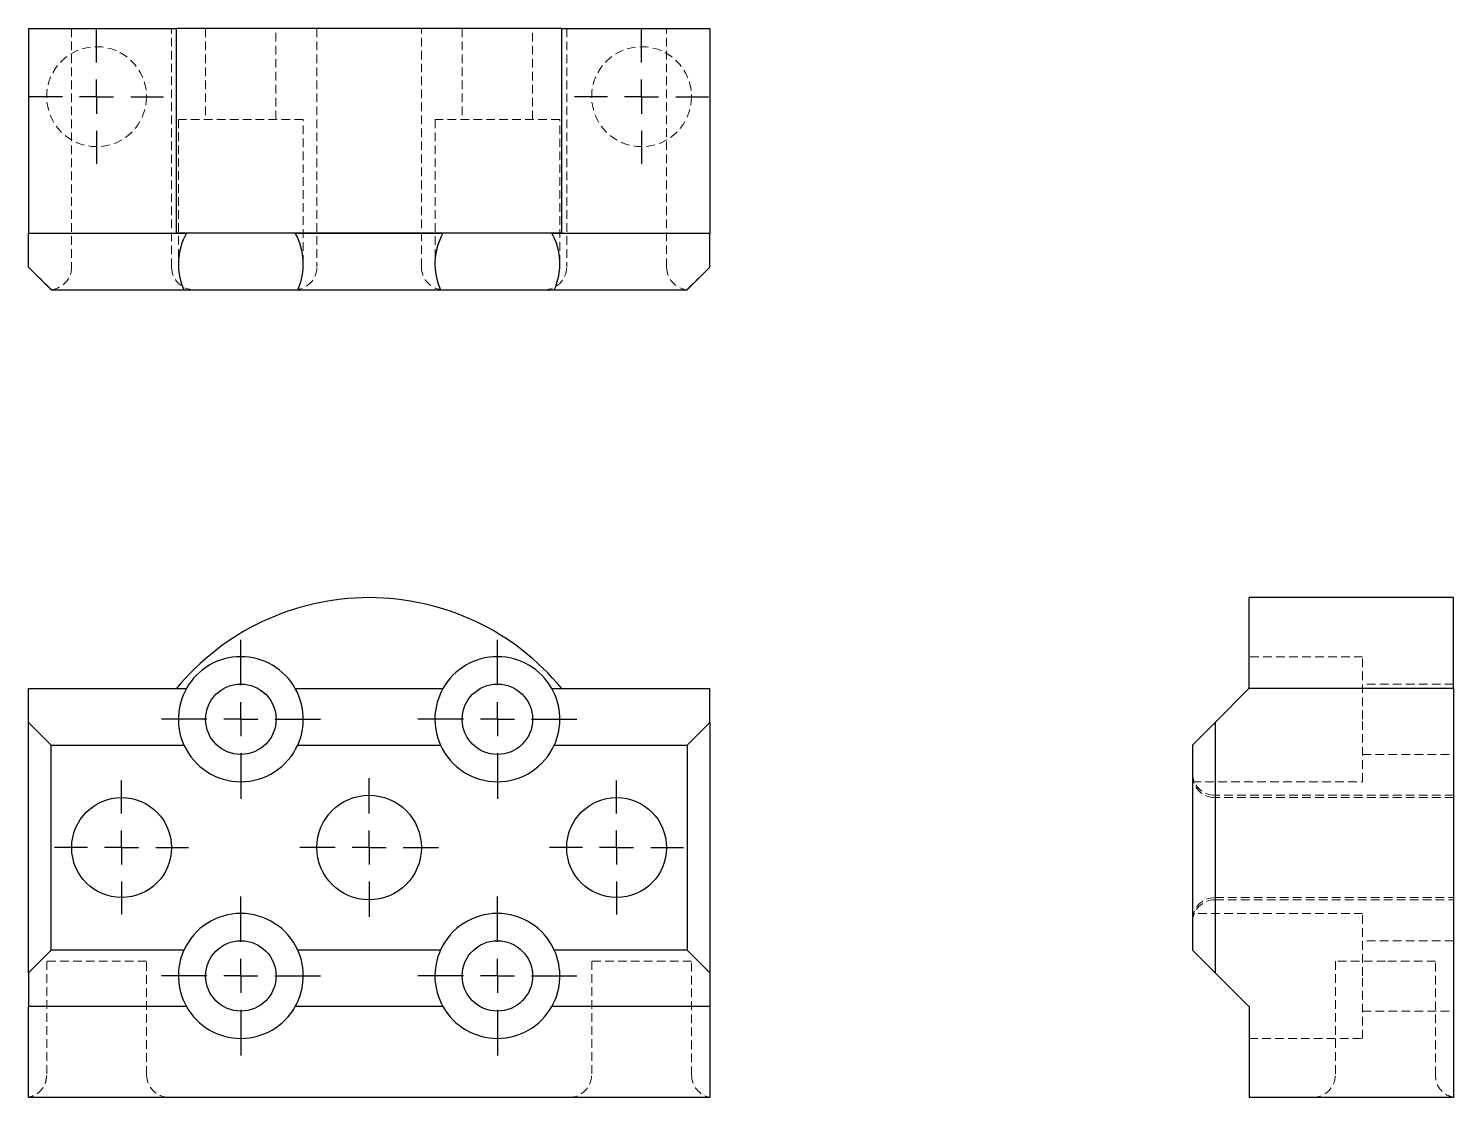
# Model space of a CAD drawing. Header units: millimetres. Extents: x 33 to 242, y 20 to 177.
import ezdxf

# ---------------------------------------------------------------- set-up
doc = ezdxf.new("R2010")
doc.units = ezdxf.units.MM
doc.linetypes.add('HIDDEN', pattern=[1.905, 1.27, -0.635])
doc.layers.add('10', color=7, linetype='Continuous')

# ---------------------------------------------------------------- blocks, each defined once
blk = doc.blocks.new('SW_CENTERMARKSYMBOL_0')
at = {"layer": '10', "color": 0}
for p, q in [((0, 5), (0, 11.67)), ((0, 0), (0, 2.5)), ((-5, 0), (-11.67, 0)), ((0, 0), (-2.5, 0)), ((0, 0), (0, -2.5)), ((0, 0), (2.5, 0)), ((5, 0), (11.67, 0)), ((0, -5), (0, -11.67))]:
    blk.add_line(p, q, dxfattribs=at)
blk = doc.blocks.new('SW_CENTERMARKSYMBOL_1')
at = {"layer": '10', "color": 0}
for p, q in [((0, 5), (0, 11.67)), ((0, 0), (0, 2.5)), ((-5, 0), (-11.67, 0)), ((0, 0), (-2.5, 0)), ((0, 0), (0, -2.5)), ((0, 0), (2.5, 0)), ((5, 0), (11.67, 0)), ((0, -5), (0, -11.67))]:
    blk.add_line(p, q, dxfattribs=at)
blk = doc.blocks.new('SW_CENTERMARKSYMBOL_2')
at = {"layer": '10', "color": 0}
for p, q in [((0, 5), (0, 10.17)), ((0, 0), (0, 2.5)), ((-5, 0), (-10.17, 0)), ((0, 0), (-2.5, 0)), ((0, 0), (0, -2.5)), ((0, 0), (2.5, 0)), ((5, 0), (10.17, 0)), ((0, -5), (0, -10.17))]:
    blk.add_line(p, q, dxfattribs=at)
blk = doc.blocks.new('SW_CENTERMARKSYMBOL_3')
at = {"layer": '10', "color": 0}
for p, q in [((0, 5), (0, 11.67)), ((0, 0), (0, 2.5)), ((-5, 0), (-11.67, 0)), ((0, 0), (-2.5, 0)), ((0, 0), (0, -2.5)), ((0, 0), (2.5, 0)), ((5, 0), (11.67, 0)), ((0, -5), (0, -11.67))]:
    blk.add_line(p, q, dxfattribs=at)
blk = doc.blocks.new('SW_CENTERMARKSYMBOL_4')
at = {"layer": '10', "color": 0}
for p, q in [((0, 5), (0, 11.67)), ((0, 0), (0, 2.5)), ((-5, 0), (-11.67, 0)), ((0, 0), (-2.5, 0)), ((0, 0), (0, -2.5)), ((0, 0), (2.5, 0)), ((5, 0), (11.67, 0)), ((0, -5), (0, -11.67))]:
    blk.add_line(p, q, dxfattribs=at)
blk = doc.blocks.new('SW_CENTERMARKSYMBOL_5')
at = {"layer": '10', "color": 0}
for p, q in [((0, 5), (0, 9.83)), ((0, 0), (0, 2.5)), ((-5, 0), (-9.83, 0)), ((0, 0), (-2.5, 0)), ((0, 0), (0, -2.5)), ((0, 0), (2.5, 0)), ((5, 0), (9.83, 0)), ((0, -5), (0, -9.83))]:
    blk.add_line(p, q, dxfattribs=at)
blk = doc.blocks.new('SW_CENTERMARKSYMBOL_6')
at = {"layer": '10', "color": 0}
for p, q in [((0, 5), (0, 9.83)), ((0, 0), (0, 2.5)), ((-5, 0), (-9.83, 0)), ((0, 0), (-2.5, 0)), ((0, 0), (0, -2.5)), ((0, 0), (2.5, 0)), ((5, 0), (9.83, 0)), ((0, -5), (0, -9.83))]:
    blk.add_line(p, q, dxfattribs=at)
blk = doc.blocks.new('SW_CENTERMARKSYMBOL_7')
at = {"layer": '10', "color": 0}
for p, q in [((0, 5), (0, 9.83)), ((0, 0), (0, 2.5)), ((-5, 0), (-9.83, 0)), ((0, 0), (-2.5, 0)), ((0, 0), (0, -2.5)), ((0, 0), (2.5, 0)), ((5, 0), (9.83, 0)), ((0, -5), (0, -9.83))]:
    blk.add_line(p, q, dxfattribs=at)
blk = doc.blocks.new('SW_CENTERMARKSYMBOL_8')
at = {"layer": '10', "color": 0}
for p, q in [((0, 5), (0, 9.83)), ((0, 0), (0, 2.5)), ((-5, 0), (-9.83, 0)), ((0, 0), (-2.5, 0)), ((0, 0), (0, -2.5)), ((0, 0), (2.5, 0)), ((5, 0), (9.83, 0)), ((0, -5), (0, -9.83))]:
    blk.add_line(p, q, dxfattribs=at)

msp = doc.modelspace()

# ---------------------------------------------------------------- linework, layer by layer
at = {"color": 7, "linetype": 'Continuous', "lineweight": 25}
for p, q in [((33, 177.17), (33, 147.14)), ((33, 177.17), (54.72, 177.17)), ((111.28, 177.17), (54.72, 177.17)), ((54.72, 147.17), (54.72, 177.17)), ((111.28, 147.17), (111.28, 177.17)), ((111.28, 177.17), (133, 177.17)), ((133, 177.17), (133, 147.14)), ((33, 147.14), (56.18, 147.14)), ((33, 142.17), (33, 147.14)), ((111.28, 147.17), (54.72, 147.17)), ((56.18, 147.17), (56.18, 147.14)), ((72.15, 147.17), (72.15, 147.14)), ((72.15, 147.14), (93.85, 147.14)), ((93.85, 147.17), (93.85, 147.14)), ((109.82, 147.17), (109.82, 147.14)), ((109.82, 147.14), (133, 147.14)), ((133, 142.17), (133, 147.14)), ((36.33, 138.84), (33, 142.17)), ((129.67, 138.84), (133, 142.17)), ((36.33, 138.84), (55.82, 138.84)), ((55.82, 138.84), (72.51, 138.84)), ((72.51, 138.84), (93.49, 138.84)), ((93.49, 138.84), (110.18, 138.84)), ((110.18, 138.84), (129.67, 138.84)), ((242.17, 93.67), (212.17, 93.67)), ((212.17, 80.33), (212.17, 93.67)), ((242.17, 80.33), (242.17, 93.67)), ((33, 80.33), (56.18, 80.33)), ((33, 75.37), (33, 80.33)), ((72.15, 80.33), (93.85, 80.33)), ((109.82, 80.33), (133, 80.33)), ((133, 75.37), (133, 80.33)), ((207.17, 75.37), (212.14, 80.33)), ((242.17, 80.33), (212.14, 80.33)), ((242.17, 80.33), (242.17, 20.33)), ((36.33, 72.03), (33, 75.37)), ((33, 59.65), (33, 75.37)), ((129.67, 72.03), (133, 75.37)), ((133, 75.37), (133, 59.65)), ((203.84, 72.03), (207.17, 75.37)), ((207.17, 75.37), (207.17, 59.65)), ((36.33, 59.65), (36.33, 72.03)), ((36.33, 72.03), (55.82, 72.03)), ((72.51, 72.03), (93.49, 72.03)), ((110.18, 72.03), (129.67, 72.03)), ((129.67, 72.03), (129.67, 59.65)), ((203.84, 72.03), (203.84, 59.65)), ((33, 54.35), (33, 59.65)), ((133, 59.65), (133, 57)), ((203.84, 59.65), (203.84, 54.35)), ((207.17, 59.65), (207.17, 57)), ((133, 57), (133, 54.35)), ((207.17, 57), (207.17, 54.35)), ((33, 38.63), (33, 54.35)), ((36.33, 41.97), (36.33, 54.35)), ((129.67, 54.35), (129.67, 41.97)), ((133, 54.35), (133, 38.63)), ((203.84, 54.35), (203.84, 41.97)), ((207.17, 54.35), (207.17, 38.63)), ((36.33, 41.97), (33, 38.63)), ((55.82, 41.97), (36.33, 41.97)), ((93.49, 41.97), (72.51, 41.97)), ((129.67, 41.97), (110.18, 41.97)), ((129.67, 41.97), (133, 38.63)), ((203.84, 41.97), (207.17, 38.63)), ((33, 38.63), (33, 33.67)), ((133, 38.63), (133, 33.67)), ((207.17, 38.63), (212.14, 33.67)), ((56.18, 33.67), (33, 33.67)), ((33, 20.33), (33, 33.67)), ((93.85, 33.67), (72.15, 33.67)), ((133, 33.67), (109.82, 33.67)), ((133, 33.67), (133, 20.33)), ((212.17, 33.67), (212.14, 33.67)), ((212.17, 33.67), (212.17, 20.33)), ((133, 20.33), (33, 20.33)), ((228.46, 20.33), (212.17, 20.33)), ((232.17, 20.33), (228.46, 20.33)), ((235.89, 20.33), (232.17, 20.33)), ((242.17, 20.33), (235.89, 20.33))]:
    msp.add_line(p, q, dxfattribs=at)
at = {"color": 7, "linetype": 'HIDDEN', "lineweight": 18}
for p, q in [((39.33, 177.17), (39.33, 142.17)), ((54, 142.17), (54, 177.17)), ((59, 177.17), (59, 163.84)), ((69.33, 163.84), (69.33, 177.17)), ((75.33, 177.17), (75.33, 142.17)), ((90.67, 142.17), (90.67, 177.17)), ((96.67, 177.17), (96.67, 163.84)), ((107, 163.84), (107, 177.17)), ((112, 177.17), (112, 142.17)), ((126.67, 142.17), (126.67, 177.17)), ((73.33, 163.84), (55, 163.84)), ((55, 163.84), (55, 142.64)), ((73.33, 142.64), (73.33, 163.84)), ((111, 163.84), (92.67, 163.84)), ((92.67, 163.84), (92.67, 142.64)), ((111, 142.64), (111, 163.84)), ((33, 147.17), (54.72, 147.17)), ((133, 147.17), (111.28, 147.17)), ((36.34, 138.86), (33, 142.17)), ((129.67, 138.86), (133, 142.17)), ((129.67, 138.84), (129.67, 138.86)), ((228.84, 85), (212.17, 85)), ((228.84, 75.83), (228.84, 85)), ((242.17, 81), (228.84, 81)), ((228.84, 66.67), (228.84, 75.83)), ((228.84, 70.67), (242.17, 70.67)), ((203.84, 66.67), (228.84, 66.67)), ((242.17, 64.67), (207.17, 64.67)), ((242.17, 64.33), (207.17, 64.33)), ((207.17, 49.67), (242.17, 49.67)), ((207.17, 49.33), (242.17, 49.33)), ((228.84, 47.33), (203.84, 47.33)), ((228.84, 38.17), (228.84, 47.33)), ((242.17, 43.33), (228.84, 43.33)), ((50.33, 40.33), (35.67, 40.33)), ((35.67, 40.33), (35.67, 23.6)), ((50.33, 23.67), (50.33, 40.33)), ((130.33, 40.33), (115.67, 40.33)), ((115.67, 40.33), (115.67, 23.67)), ((130.33, 23.6), (130.33, 40.33)), ((232.17, 40.33), (224.84, 40.33)), ((224.84, 40.33), (224.84, 23.67)), ((239.51, 40.33), (232.17, 40.33)), ((239.51, 23.6), (239.51, 40.33)), ((228.84, 29), (228.84, 38.17)), ((228.84, 33), (242.17, 33)), ((212.17, 29), (228.84, 29))]:
    msp.add_line(p, q, dxfattribs=at)
for centre in [(43, 167.17), (123, 167.17)]:
    msp.add_circle(centre, 7.33, dxfattribs=at)
at = {"color": 7, "linetype": 'Continuous', "lineweight": 25}
for centre, radius in [((64.17, 75.83), 5.17), ((101.83, 75.83), 5.17), ((46.67, 57), 7.33), ((83, 57), 7.67), ((119.33, 57), 7.33), ((64.17, 38.17), 5.17), ((101.83, 38.17), 5.17)]:
    msp.add_circle(centre, radius, dxfattribs=at)
for centre, radius, start, end in [((64.17, 142.64), 9.17, 150.5996, 204.4907), ((64.17, 142.64), 9.17, 335.5093, 29.4004), ((101.83, 142.64), 9.17, 150.5996, 204.4907), ((101.83, 142.64), 9.17, 335.5093, 29.4004), ((83, 57), 36.67, 39.5212, 140.4788), ((64.17, 75.83), 9.17, 29.4004, 150.5996), ((101.83, 75.83), 9.17, 29.4004, 150.5996), ((64.17, 75.83), 9.17, 150.5996, 204.4907), ((64.17, 75.83), 9.17, 335.5093, 29.4004), ((101.83, 75.83), 9.17, 150.5996, 204.4907), ((101.83, 75.83), 9.17, 335.5093, 29.4004), ((64.17, 75.83), 9.17, 204.4907, 335.5093), ((101.83, 75.83), 9.17, 204.4907, 335.5093), ((64.17, 38.17), 9.17, 24.4907, 155.5093), ((101.83, 38.17), 9.17, 24.4907, 155.5093), ((64.17, 38.17), 9.17, 155.5093, 209.4004), ((64.17, 38.17), 9.17, 330.5996, 24.4907), ((101.83, 38.17), 9.17, 155.5093, 209.4004), ((101.83, 38.17), 9.17, 330.5996, 24.4907), ((64.17, 38.17), 9.17, 209.4004, 330.5996), ((101.83, 38.17), 9.17, 209.4004, 330.5996)]:
    msp.add_arc(centre, radius, start, end, dxfattribs=at)
at = {"color": 7, "linetype": 'HIDDEN', "lineweight": 18}
for centre, start, end in [((36, 142.17), 275.7203, 0), ((57.33, 142.17), 180, 270), ((72, 142.17), 270, 0), ((94, 142.17), 180, 270), ((108.67, 142.17), 270, 0), ((130, 142.17), 180, 264.2806), ((207.17, 68), 180, 270), ((207.17, 67.67), 180, 270), ((207.17, 46.33), 90, 180), ((207.17, 46), 90, 180), ((53.67, 23.67), 180, 270), ((112.33, 23.67), 270, 0), ((133.67, 23.6), 180, 258.463), ((221.51, 23.67), 270, 0)]:
    msp.add_arc(centre, 3.33, start, end, dxfattribs=at)
for points, knots in [([(130.11, 168.84), (130.16, 168.66), (130.25, 168.41), (130.26, 168.14), (130.26, 168.06)], [0, 0, 0, 0, 0.673233, 1, 1, 1, 1]), ([(35.67, 23.6), (35.63, 23.23), (35.56, 22.47), (34.96, 21.45), (34.09, 20.67), (33.35, 20.44), (33, 20.33)], [0, 0, 0, 0, 0.242529, 0.5, 0.757471, 1, 1, 1, 1]), ([(242.17, 20.33), (241.82, 20.44), (241.09, 20.67), (240.21, 21.45), (239.62, 22.47), (239.54, 23.23), (239.51, 23.6)], [0, 0, 0, 0, 0.242529, 0.5, 0.757471, 1, 1, 1, 1])]:
    msp.add_open_spline(points, degree=3, knots=knots, dxfattribs=at)
at = {"color": 7, "linetype": 'Continuous', "lineweight": 25}
msp.add_open_spline([(36.33, 54.35), (36.33, 55.24), (36.33, 56.12), (36.33, 57.88), (36.33, 58.76), (36.33, 59.65)], degree=3, knots=[0, 0, 0, 0, 0.5, 0.5, 1, 1, 1, 1], dxfattribs=at)
for points in [[(129.67, 59.65), (129.67, 58.76), (129.67, 57.88), (129.67, 57)], [(203.84, 59.65), (203.84, 58.76), (203.86, 57.88), (203.86, 57)], [(129.67, 57), (129.67, 56.12), (129.67, 55.24), (129.67, 54.35)], [(203.86, 57), (203.86, 56.12), (203.84, 55.24), (203.84, 54.35)]]:
    msp.add_open_spline(points, degree=3, dxfattribs=at)

# ---------------------------------------------------------------- block references
at = {"layer": '10'}
for name, p in [('SW_CENTERMARKSYMBOL_8', (43, 167.17)), ('SW_CENTERMARKSYMBOL_7', (123, 167.17)), ('SW_CENTERMARKSYMBOL_1', (64.17, 75.83)), ('SW_CENTERMARKSYMBOL_0', (101.83, 75.83)), ('SW_CENTERMARKSYMBOL_2', (83, 57)), ('SW_CENTERMARKSYMBOL_6', (46.67, 57)), ('SW_CENTERMARKSYMBOL_5', (119.33, 57)), ('SW_CENTERMARKSYMBOL_4', (64.17, 38.17)), ('SW_CENTERMARKSYMBOL_3', (101.83, 38.17))]:
    msp.add_blockref(name, p, dxfattribs=at)

doc.saveas('drawing.dxf')
